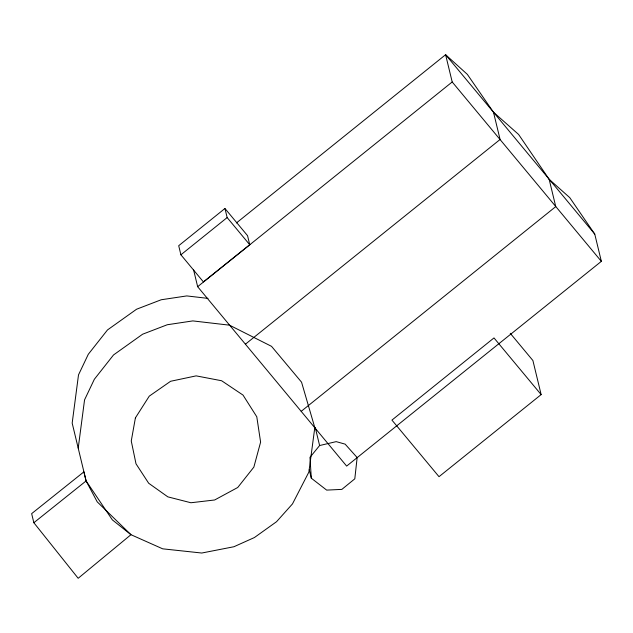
<?xml version="1.0" encoding="UTF-8"?>
<svg xmlns="http://www.w3.org/2000/svg" width="633" height="633" viewBox="0 0 633 633"><rect width="100%" height="100%" fill="white"/><g stroke="black" fill="none" stroke-linecap="round" stroke-linejoin="round"><path stroke-width="0.95" d="M78.223 448.093L84.553 399.866L94.349 379.262L113.529 354.947L142.623 334.208L167.27 324.745L192.828 320.907L229.502 325.172L271.525 346.33L301.561 382.19L314.799 427.607L308.88 472.06L292.478 503.915L276.55 521.703L254.411 537.544L233.917 546.738L201.761 553.028L162.689 548.827L130.96 534.695L112.35 519.883L86.104 480.938L83.904 471.854L31.65 513.64L33.85 522.723L78.175 578.293L130.96 534.695L97.213 501.842L86.104 480.938L72.178 423.105L78.508 374.878L88.303 354.266L107.483 329.951L136.578 309.221L161.225 299.757L186.782 295.92L208.02 298.388M319.61 445.537L309.972 457.343L311.309 478.2L326.668 490.108L341.867 489.38L354.804 478.825L357.147 457.556L345.127 444.137L336.194 441.636L319.61 445.537L315.258 427.56M224.952 208.486L178.704 245.707L180.903 254.798L203.415 281.907L249.742 244.757L247.55 235.674L224.952 208.486L227.152 217.57L249.742 244.757M180.903 254.798L227.152 217.57M236.433 222.943L445.6 54.707L467.344 74.377L493.487 112.223L594.759 234.091L601.35 261.35L346.647 466.086L197.654 286.694L193.563 269.777M197.654 286.694L452.199 81.966L445.6 54.707L493.487 112.223L518.609 134.457L549.151 179.313L569.755 197.631L594.759 234.091M245.382 344.217L500.086 139.482L493.487 112.223M301.213 411.331L555.758 206.603L549.151 179.313M541.144 394.604L439.009 476.689L391.938 420.098L493.993 337.927L541.144 394.604L532.899 360.525L510.269 333.322M33.85 522.723L86.104 480.938M452.199 81.966L601.35 261.35M309.252 469.678L311.309 478.2M135.407 417.875L131.26 440.995L136 463.799L148.684 483.248L167.832 496.858L190.921 502.752L214.65 499.983L237.731 487.497L253.857 467.114L260.606 442.119L256.784 416.775L243.025 395.087L221.621 380.75L196.151 375.867L170.617 381.272L149.269 396.139L135.407 417.875"/></g></svg>
